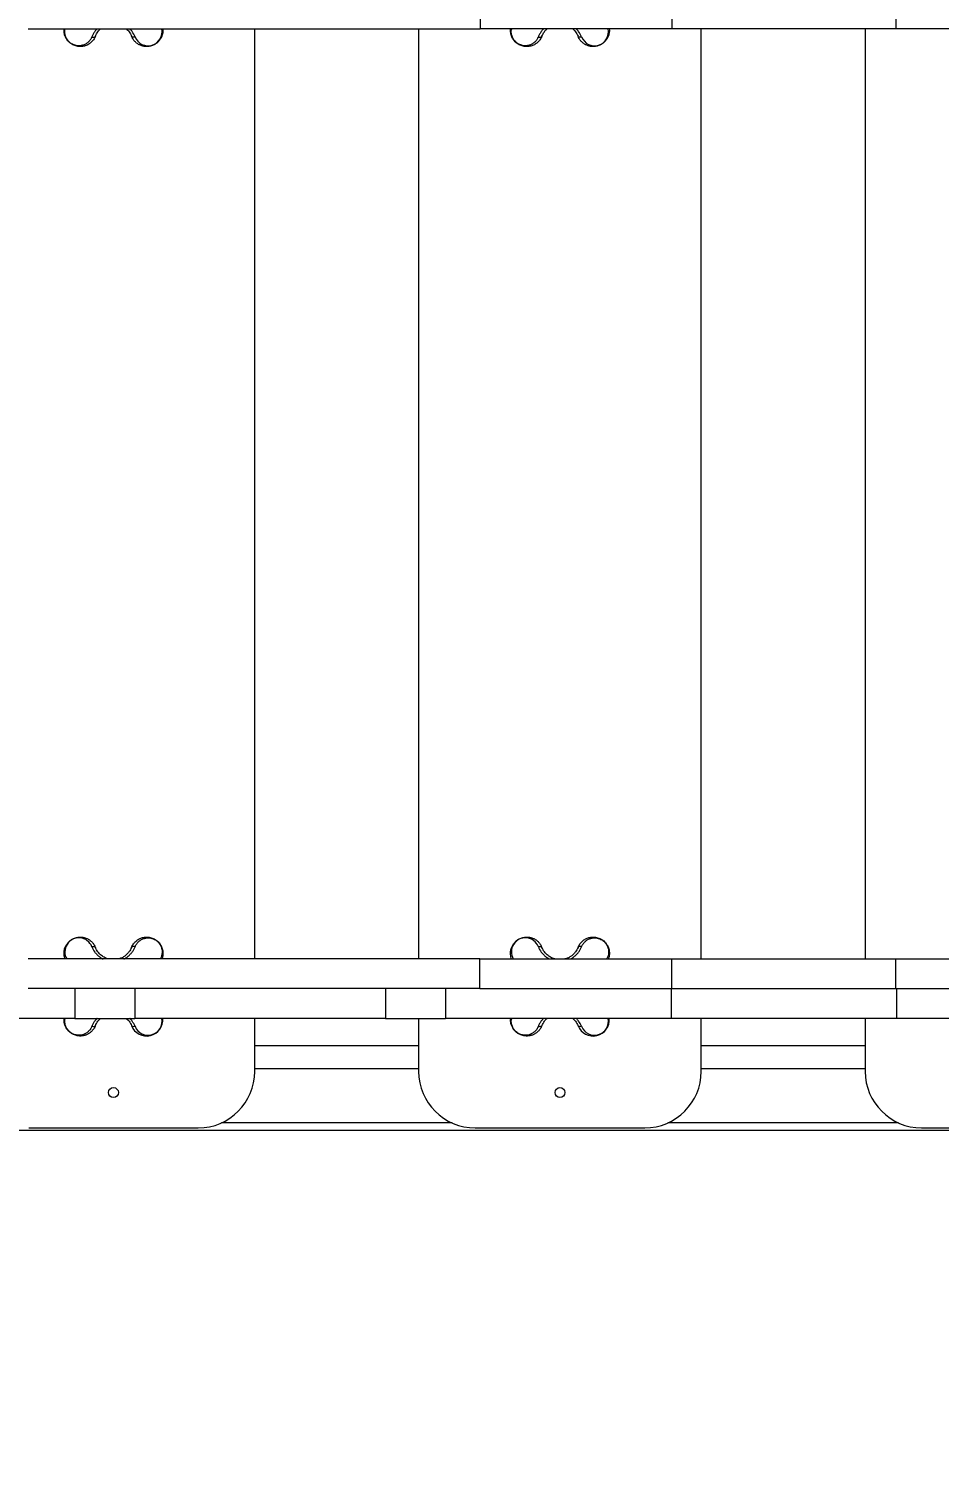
# Model space of a CAD drawing. Header units: millimetres. Extents: x -6332 to 8932, y -6739 to 7096.
# Drawn here: x -1180 to -536, y 2664 to 3679 of the extents above; entities that cross this region are included whole.
import ezdxf

# ---------------------------------------------------------------- set-up
doc = ezdxf.new("R2010")
doc.units = ezdxf.units.MM
for name, color, linetype in [('DIKOM_ОБЪЕКТ', 7, 'Continuous'), ('DIKOM_РАЗМЕР_ЗОНА', 7, 'Continuous'), ('DIKOM_РАЗМЕР_ОБЪЕКТА', 7, 'Continuous')]:
    doc.layers.add(name, color=color, linetype=linetype)
doc.styles.add('style1', font='arial.ttf', dxfattribs={"width": 0.8})
doc.dimstyles.new('1-50', dxfattribs={"dimtxt": 300, "dimasz": 200, "dimexe": 100, "dimexo": 0, "dimgap": 100, "dimtad": 1, "dimtxsty": 'style1', "dimcen": 200, "dimclrd": 7, "dimclre": 7, "dimclrt": 7, "dimadec": 1, "dimazin": 2, "dimtfac": 1, "dimtmove": 0, "dimatfit": 2, "dimfxl": 0, "dimlwd": 25, "dimlwe": 18, "dimarcsym": 0})

# ---------------------------------------------------------------- blocks, each defined once
blk = doc.blocks.new('*D9')
at = {"layer": 'Defpoints', "color": 0, "transparency": 16777216}
for p in [(777.2, 5594), (-4228.7, -3389.8), (7301.7, -3389.8)]:
    blk.add_point(p, dxfattribs=at)
at = {"layer": 'DIKOM_РАЗМЕР_ОБЪЕКТА', "color": 7, "lineweight": 18, "transparency": 16777216}
for p, q in [((777.2, 5594), (7401.7, 5594)), ((-4228.7, -3389.8), (7401.7, -3389.8))]:
    blk.add_line(p, q, dxfattribs=at)
at = {"layer": 'DIKOM_РАЗМЕР_ОБЪЕКТА', "color": 7, "lineweight": 25, "transparency": 16777216}
blk.add_line((7301.7, 5394), (7301.7, -3189.8), dxfattribs=at)
at = {"layer": 'DIKOM_РАЗМЕР_ОБЪЕКТА', "color": 7, "transparency": 16777216}
for points in [[(7268.4, 5394), (7335.1, 5394), (7301.7, 5594)], [(7268.4, -3189.8), (7335.1, -3189.8), (7301.7, -3389.8)]]:
    blk.add_solid(points, dxfattribs=at)
at = {"layer": 'DIKOM_РАЗМЕР_ОБЪЕКТА', "color": 7, "transparency": 16777216, "insert": (7048.6, 1153.7), "char_height": 300, "attachment_point": 5, "rotation": 90, "style": 'style1'}
blk.add_mtext('9000', dxfattribs=at)
blk = doc.blocks.new('*D10')
at = {"layer": 'Defpoints', "color": 0, "transparency": 16777216}
for p in [(4034.8, 3636.6), (-4490.8, -1960.5), (4034.8, -5533.4)]:
    blk.add_point(p, dxfattribs=at)
at = {"layer": 'DIKOM_РАЗМЕР_ОБЪЕКТА', "color": 7, "lineweight": 18, "transparency": 16777216}
for p, q in [((4034.8, 3636.6), (4034.8, -5633.4)), ((-4490.8, -1960.5), (-4490.8, -5633.4))]:
    blk.add_line(p, q, dxfattribs=at)
at = {"layer": 'DIKOM_РАЗМЕР_ОБЪЕКТА', "color": 7, "lineweight": 25, "transparency": 16777216}
blk.add_line((-4290.8, -5533.4), (3834.8, -5533.4), dxfattribs=at)
at = {"layer": 'DIKOM_РАЗМЕР_ОБЪЕКТА', "color": 7, "transparency": 16777216}
for points in [[(-4290.8, -5500.1), (-4290.8, -5566.7), (-4490.8, -5533.4)], [(3834.8, -5500.1), (3834.8, -5566.7), (4034.8, -5533.4)]]:
    blk.add_solid(points, dxfattribs=at)
at = {"layer": 'DIKOM_РАЗМЕР_ОБЪЕКТА', "color": 7, "transparency": 16777216, "insert": (308, -5280.2), "char_height": 300, "attachment_point": 5, "style": 'style1'}
blk.add_mtext('8500', dxfattribs=at)
blk = doc.blocks.new('*D11')
at = {"layer": 'Defpoints', "color": 0, "transparency": 16777216}
for p in [(1114.3, 7096.4), (-4349.6, -4627.3), (8831.8, -4627.3)]:
    blk.add_point(p, dxfattribs=at)
at = {"layer": 'DIKOM_РАЗМЕР_ЗОНА', "color": 7, "lineweight": 18, "transparency": 16777216}
for p, q in [((1114.3, 7096.4), (8931.8, 7096.4)), ((-4349.6, -4627.3), (8931.8, -4627.3))]:
    blk.add_line(p, q, dxfattribs=at)
at = {"layer": 'DIKOM_РАЗМЕР_ЗОНА', "color": 7, "lineweight": 25, "transparency": 16777216}
blk.add_line((8831.8, 6896.4), (8831.8, -4427.3), dxfattribs=at)
at = {"layer": 'DIKOM_РАЗМЕР_ЗОНА', "color": 7, "transparency": 16777216}
for points in [[(8798.4, 6896.4), (8865.1, 6896.4), (8831.8, 7096.4)], [(8798.4, -4427.3), (8865.1, -4427.3), (8831.8, -4627.3)]]:
    blk.add_solid(points, dxfattribs=at)
at = {"layer": 'DIKOM_РАЗМЕР_ЗОНА', "color": 7, "transparency": 16777216, "insert": (8578.6, 1308.2), "char_height": 300, "attachment_point": 5, "rotation": 90, "style": 'style1'}
blk.add_mtext('11750', dxfattribs=at)
blk = doc.blocks.new('*D12')
at = {"layer": 'Defpoints', "color": 0, "transparency": 16777216}
for p in [(6134.4, 3354.9), (-6332, -2644.9), (6134.4, -6639)]:
    blk.add_point(p, dxfattribs=at)
at = {"layer": 'DIKOM_РАЗМЕР_ЗОНА', "color": 7, "lineweight": 18, "transparency": 16777216}
for p, q in [((6134.4, 3354.9), (6134.4, -6739)), ((-6332, -2644.9), (-6332, -6739))]:
    blk.add_line(p, q, dxfattribs=at)
at = {"layer": 'DIKOM_РАЗМЕР_ЗОНА', "color": 7, "lineweight": 25, "transparency": 16777216}
blk.add_line((-6132, -6639), (5934.4, -6639), dxfattribs=at)
at = {"layer": 'DIKOM_РАЗМЕР_ЗОНА', "color": 7, "transparency": 16777216}
for points in [[(-6132, -6605.7), (-6132, -6672.3), (-6332, -6639)], [(5934.4, -6605.7), (5934.4, -6672.3), (6134.4, -6639)]]:
    blk.add_solid(points, dxfattribs=at)
at = {"layer": 'DIKOM_РАЗМЕР_ЗОНА', "color": 7, "transparency": 16777216, "insert": (-98.8, -6385.8), "char_height": 300, "attachment_point": 5, "style": 'style1'}
blk.add_mtext('12500', dxfattribs=at)

msp = doc.modelspace()

# ---------------------------------------------------------------- linework, layer by layer
at = {"layer": 'DIKOM_ОБЪЕКТ', "color": 7, "linetype": 'Continuous', "lineweight": 15}
for p, q in [((-860.903, 3700.087), (-860.903, 3679.087)), ((-725.186, 3700.087), (-725.186, 3679.087)), ((-566.488, 3700.087), (-566.488, 3679.087)), ((-1180.681, 3679.087), (-860.903, 3679.087)), ((-1085.48, 3679.087), (-1085.332, 3678.087)), ((-1020.33, 3021.087), (-1020.33, 3679.087)), ((-904.33, 3679.087), (-904.33, 3021.087)), ((-725.186, 3679.087), (-860.903, 3679.087)), ((-769.48, 3679.087), (-769.332, 3678.087)), ((-566.488, 3679.087), (-725.186, 3679.087)), ((-704.33, 3021.087), (-704.33, 3679.087)), ((-588.33, 3679.087), (-588.33, 3021.087)), ((-430.703, 3679.087), (-566.488, 3679.087)), ((-1135.627, 3673.44), (-1135.241, 3673.294)), ((-1135.241, 3673.294), (-1134.845, 3673.204)), ((-1134.845, 3673.204), (-1134.455, 3673.174)), ((-1134.455, 3673.174), (-1134.088, 3673.204)), ((-1134.088, 3673.204), (-1133.759, 3673.295)), ((-1133.759, 3673.295), (-1133.483, 3673.44)), ((-1133.483, 3673.44), (-1133.271, 3673.636)), ((-1133.271, 3673.636), (-1133.133, 3673.872)), ((-1107.393, 3673.636), (-1107.532, 3673.872)), ((-1107.181, 3673.44), (-1107.393, 3673.636)), ((-1106.905, 3673.295), (-1107.181, 3673.44)), ((-1106.577, 3673.204), (-1106.905, 3673.295)), ((-1106.21, 3673.174), (-1106.577, 3673.204)), ((-1105.82, 3673.204), (-1106.21, 3673.174)), ((-1105.424, 3673.294), (-1105.82, 3673.204)), ((-1105.038, 3673.44), (-1105.424, 3673.294)), ((-819.627, 3673.44), (-819.241, 3673.294)), ((-819.241, 3673.294), (-818.845, 3673.204)), ((-818.845, 3673.204), (-818.455, 3673.174)), ((-818.455, 3673.174), (-818.088, 3673.204)), ((-818.088, 3673.204), (-817.759, 3673.295)), ((-817.759, 3673.295), (-817.483, 3673.44)), ((-817.483, 3673.44), (-817.271, 3673.636)), ((-817.271, 3673.636), (-817.133, 3673.872)), ((-791.393, 3673.636), (-791.532, 3673.872)), ((-791.181, 3673.44), (-791.393, 3673.636)), ((-790.905, 3673.295), (-791.181, 3673.44)), ((-790.577, 3673.204), (-790.905, 3673.295)), ((-790.21, 3673.174), (-790.577, 3673.204)), ((-789.82, 3673.204), (-790.21, 3673.174)), ((-789.424, 3673.294), (-789.82, 3673.204)), ((-789.038, 3673.44), (-789.424, 3673.294)), ((-1135.624, 3029.734), (-1135.239, 3029.88)), ((-1135.239, 3029.88), (-1134.842, 3029.969)), ((-1134.842, 3029.969), (-1134.453, 3029.999)), ((-1134.453, 3029.999), (-1134.086, 3029.969)), ((-1134.086, 3029.969), (-1133.757, 3029.879)), ((-1133.757, 3029.879), (-1133.481, 3029.733)), ((-1133.481, 3029.733), (-1133.269, 3029.538)), ((-1133.269, 3029.538), (-1133.13, 3029.302)), ((-1107.391, 3029.538), (-1107.53, 3029.302)), ((-1107.179, 3029.733), (-1107.391, 3029.538)), ((-1106.903, 3029.879), (-1107.179, 3029.733)), ((-1106.575, 3029.969), (-1106.903, 3029.879)), ((-1106.208, 3029.999), (-1106.575, 3029.969)), ((-1105.818, 3029.969), (-1106.208, 3029.999)), ((-1105.422, 3029.88), (-1105.818, 3029.969)), ((-1105.036, 3029.734), (-1105.422, 3029.88)), ((-819.624, 3029.734), (-819.239, 3029.88)), ((-819.239, 3029.88), (-818.842, 3029.969)), ((-818.842, 3029.969), (-818.453, 3029.999)), ((-818.453, 3029.999), (-818.086, 3029.969)), ((-818.086, 3029.969), (-817.757, 3029.879)), ((-817.757, 3029.879), (-817.481, 3029.733)), ((-817.481, 3029.733), (-817.269, 3029.538)), ((-817.269, 3029.538), (-817.13, 3029.302)), ((-791.391, 3029.538), (-791.53, 3029.302)), ((-791.179, 3029.733), (-791.391, 3029.538)), ((-790.903, 3029.879), (-791.179, 3029.733)), ((-790.575, 3029.969), (-790.903, 3029.879)), ((-790.207, 3029.999), (-790.575, 3029.969)), ((-789.818, 3029.969), (-790.207, 3029.999)), ((-789.422, 3029.88), (-789.818, 3029.969)), ((-789.036, 3029.734), (-789.422, 3029.88)), ((-860.97, 3021.087), (-1180.749, 3021.087)), ((-860.97, 3000.087), (-860.97, 3021.087)), ((-860.97, 3021.087), (-725.186, 3021.087)), ((-725.186, 3000.087), (-725.186, 3021.087)), ((-725.186, 3021.087), (-566.488, 3021.087)), ((-566.488, 3000.087), (-566.488, 3021.087)), ((-566.488, 3021.087), (-430.771, 3021.087)), ((-860.97, 3000.087), (-1180.749, 3000.087)), ((-1147.777, 3000.087), (-1147.777, 2979.087)), ((-1105.149, 3000.087), (-1105.149, 2979.087)), ((-927.787, 3000.087), (-927.787, 2979.087)), ((-885.328, 3000.087), (-885.328, 2979.087)), ((-860.97, 3000.087), (-725.186, 3000.087)), ((-725.585, 3000.087), (-725.585, 2979.087)), ((-725.186, 3000.087), (-566.488, 3000.087)), ((-566.488, 3000.087), (-430.771, 3000.087)), ((-566.089, 3000.087), (-566.089, 2979.087)), ((-1147.777, 2979.087), (-1344.495, 2979.087)), ((-1155.33, 2978.087), (-1155.181, 2979.087)), ((-1147.777, 2979.087), (-1105.149, 2979.087)), ((-927.787, 2979.087), (-1105.149, 2979.087)), ((-1020.33, 2941.587), (-1020.33, 2979.087)), ((-927.787, 2979.087), (-885.328, 2979.087)), ((-904.33, 2979.087), (-904.33, 2941.587)), ((-725.585, 2979.087), (-885.328, 2979.087)), ((-839.33, 2978.087), (-839.181, 2979.087)), ((-566.089, 2979.087), (-725.585, 2979.087)), ((-704.33, 2941.587), (-704.33, 2979.087)), ((-588.33, 2979.087), (-588.33, 2941.587)), ((-430.305, 2979.087), (-566.089, 2979.087)), ((-1135.239, 2973.294), (-1135.624, 2973.44)), ((-1134.842, 2973.204), (-1135.239, 2973.294)), ((-1134.453, 2973.174), (-1134.842, 2973.204)), ((-1134.086, 2973.205), (-1134.453, 2973.174)), ((-1133.757, 2973.295), (-1134.086, 2973.205)), ((-1133.481, 2973.44), (-1133.757, 2973.295)), ((-1133.269, 2973.635), (-1133.481, 2973.44)), ((-1133.13, 2973.872), (-1133.269, 2973.635)), ((-1107.391, 2973.635), (-1107.53, 2973.872)), ((-1107.179, 2973.44), (-1107.391, 2973.635)), ((-1106.903, 2973.295), (-1107.179, 2973.44)), ((-1106.575, 2973.205), (-1106.903, 2973.295)), ((-1106.208, 2973.174), (-1106.575, 2973.205)), ((-1105.818, 2973.204), (-1106.208, 2973.174)), ((-1105.422, 2973.294), (-1105.818, 2973.204)), ((-1105.036, 2973.44), (-1105.422, 2973.294)), ((-819.239, 2973.294), (-819.624, 2973.44)), ((-818.842, 2973.204), (-819.239, 2973.294)), ((-818.453, 2973.174), (-818.842, 2973.204)), ((-818.086, 2973.205), (-818.453, 2973.174)), ((-817.757, 2973.295), (-818.086, 2973.205)), ((-817.481, 2973.44), (-817.757, 2973.295)), ((-817.269, 2973.635), (-817.481, 2973.44)), ((-817.13, 2973.872), (-817.269, 2973.635)), ((-791.391, 2973.635), (-791.53, 2973.872)), ((-791.179, 2973.44), (-791.391, 2973.635)), ((-790.903, 2973.295), (-791.179, 2973.44)), ((-790.575, 2973.205), (-790.903, 2973.295)), ((-790.207, 2973.174), (-790.575, 2973.205)), ((-789.818, 2973.204), (-790.207, 2973.174)), ((-789.422, 2973.294), (-789.818, 2973.204)), ((-789.036, 2973.44), (-789.422, 2973.294)), ((-904.33, 2959.585), (-1020.33, 2959.585)), ((-588.33, 2959.585), (-704.33, 2959.585)), ((-1020.33, 2943.585), (-904.33, 2943.585)), ((-704.33, 2943.585), (-588.33, 2943.585)), ((-880.693, 2905.087), (-1043.967, 2905.087)), ((-564.693, 2905.087), (-727.967, 2905.087)), ((-1381.33, 2900.087), (45.524, 2900.087)), ((-1180.33, 2901.587), (-1060.33, 2901.587)), ((-864.33, 2901.587), (-744.33, 2901.587)), ((-548.33, 2901.587), (-428.33, 2901.587))]:
    msp.add_line(p, q, dxfattribs=at)
for centre in [(-1120.33, 2926.587), (-804.33, 2926.587)]:
    msp.add_circle(centre, 3.5, dxfattribs=at)
for centre, radius, start, end in [((-1095.833, 3677.033), 9.881, 201.322822, 11.997682), ((-779.833, 3677.033), 9.881, 201.322822, 11.997682), ((-1144.837, 3026.126), 9.894, 21.389491, 210.616897), ((-828.837, 3026.126), 9.894, 21.389491, 210.616897), ((-1096.835, 2978.074), 11.491, 201.452344, 5.056343), ((-1095.831, 2977.033), 9.881, 201.321862, 11.998642), ((-780.835, 2978.074), 11.491, 201.452344, 5.056343), ((-779.831, 2977.033), 9.882, 201.32267, 11.997436), ((-1060.33, 2941.587), 40, 270, 0), ((-864.33, 2941.587), 40, 180, 270), ((-744.33, 2941.587), 40, 270, 0), ((-548.33, 2941.587), 40, 180, 270)]:
    msp.add_arc(centre, radius, start, end, dxfattribs=at)
for points, knots in [([(-1133.133, 3673.872), (-1133.318, 3673.445), (-1133.703, 3672.564), (-1134.444, 3671.402), (-1135.31, 3670.325), (-1136.242, 3669.415), (-1137.298, 3668.593), (-1138.416, 3667.912), (-1139.632, 3667.355), (-1140.905, 3666.938), (-1142.185, 3666.68), (-1143.54, 3666.565), (-1144.867, 3666.605), (-1146.307, 3666.825), (-1147.717, 3667.226), (-1149.182, 3667.865), (-1150.614, 3668.743), (-1151.999, 3669.921), (-1152.976, 3671.07), (-1153.622, 3672.032), (-1154.158, 3672.974), (-1154.694, 3674.205), (-1155.076, 3675.549), (-1155.278, 3676.793), (-1155.341, 3677.865), (-1155.338, 3678.629), (-1155.289, 3679.024), (-1155.282, 3679.087)], [0, 0, 0, 0, 0.04296295, 0.08886255, 0.13142923, 0.1779051, 0.21832744, 0.26649186, 0.31108423, 0.35532793, 0.40354599, 0.44340726, 0.49116525, 0.53259582, 0.58012243, 0.62168214, 0.6663698, 0.71111785, 0.75582938, 0.77759842, 0.80056465, 0.84220875, 0.8898437, 0.92506839, 0.95995615, 0.99368278, 1, 1, 1, 1]), ([(-1135.627, 3673.44), (-1135.984, 3672.699), (-1136.7, 3671.217), (-1138.288, 3669.54), (-1140.113, 3668.271), (-1142.148, 3667.453), (-1144.348, 3667.088), (-1146.34, 3667.211), (-1148.004, 3667.645), (-1149.106, 3668.101), (-1149.982, 3668.583), (-1150.864, 3669.167), (-1151.919, 3670.063), (-1152.984, 3671.336), (-1153.765, 3672.668), (-1154.29, 3673.964), (-1154.707, 3675.621), (-1154.852, 3677.36), (-1154.599, 3678.585), (-1154.495, 3679.087)], [0, 0, 0, 0, 0.08540245, 0.17099198, 0.25621912, 0.34168065, 0.42650005, 0.51213812, 0.55800556, 0.59780208, 0.62150285, 0.64343579, 0.68380237, 0.72672479, 0.76969219, 0.8125515, 0.85553332, 0.9408212, 1, 1, 1, 1]), ([(-1131.891, 3679.087), (-1131.933, 3679.05), (-1132.588, 3678.485), (-1133.546, 3677.232), (-1134.788, 3675.379), (-1135.344, 3674.093), (-1135.627, 3673.44)], [0, 0, 0, 0, 0.02243359, 0.34804909, 0.66862717, 1, 1, 1, 1]), ([(-1133.133, 3673.872), (-1132.614, 3674.974), (-1131.935, 3676.418), (-1130.541, 3678.068), (-1129.925, 3678.725), (-1129.543, 3679.042), (-1129.489, 3679.087)], [0, 0, 0, 0, 0.60437487, 0.7909236, 0.970491, 1, 1, 1, 1]), ([(-1111.298, 3679.087), (-1110.596, 3678.438), (-1108.856, 3676.832), (-1108.026, 3674.977), (-1107.532, 3673.872)], [0, 0, 0, 0, 0.40403628, 1, 1, 1, 1]), ([(-1105.038, 3673.44), (-1105.655, 3674.699), (-1106.588, 3676.602), (-1108.059, 3678.466), (-1108.726, 3679.044), (-1108.775, 3679.087)], [0, 0, 0, 0, 0.64437997, 0.97388636, 1, 1, 1, 1]), ([(-1085.332, 3678.087), (-1085.346, 3677.658), (-1085.373, 3676.815), (-1085.596, 3675.53), (-1085.939, 3674.331), (-1086.383, 3673.243), (-1087.074, 3671.921), (-1088.017, 3670.622), (-1089.188, 3669.465), (-1090.13, 3668.717), (-1091.122, 3668.083), (-1092.217, 3667.527), (-1093.428, 3667.075), (-1094.725, 3666.755), (-1095.883, 3666.609), (-1096.928, 3666.575), (-1097.818, 3666.617), (-1098.727, 3666.732), (-1099.555, 3666.903), (-1100.424, 3667.15), (-1101.294, 3667.471), (-1102.129, 3667.867), (-1103.015, 3668.372), (-1103.903, 3668.989), (-1104.812, 3669.779), (-1105.775, 3670.806), (-1106.741, 3672.116), (-1107.277, 3673.305), (-1107.532, 3673.872)], [0, 0, 0, 0, 0.04316578, 0.08495459, 0.12549883, 0.15805509, 0.18789542, 0.25061985, 0.28173685, 0.31355955, 0.34376691, 0.37642999, 0.41686069, 0.45856043, 0.50158969, 0.53108091, 0.5637673, 0.59289359, 0.62637607, 0.65248482, 0.68843456, 0.72458893, 0.75027766, 0.79629648, 0.83789737, 0.87508122, 0.94044883, 1, 1, 1, 1]), ([(-817.133, 3673.872), (-817.318, 3673.445), (-817.703, 3672.564), (-818.444, 3671.402), (-819.31, 3670.325), (-820.242, 3669.415), (-821.298, 3668.593), (-822.416, 3667.912), (-823.632, 3667.355), (-824.905, 3666.938), (-826.185, 3666.68), (-827.54, 3666.565), (-828.867, 3666.605), (-830.307, 3666.825), (-831.717, 3667.226), (-833.182, 3667.865), (-834.614, 3668.743), (-835.999, 3669.921), (-836.976, 3671.07), (-837.622, 3672.032), (-838.158, 3672.974), (-838.694, 3674.205), (-839.076, 3675.549), (-839.278, 3676.793), (-839.341, 3677.865), (-839.338, 3678.629), (-839.289, 3679.024), (-839.282, 3679.087)], [0, 0, 0, 0, 0.04296295, 0.08886255, 0.13142923, 0.1779051, 0.21832744, 0.26649186, 0.31108423, 0.35532793, 0.40354599, 0.44340726, 0.49116525, 0.53259582, 0.58012243, 0.62168214, 0.6663698, 0.71111785, 0.75582938, 0.77759842, 0.80056465, 0.84220875, 0.8898437, 0.92506839, 0.95995615, 0.99368278, 1, 1, 1, 1]), ([(-819.627, 3673.44), (-819.984, 3672.699), (-820.7, 3671.217), (-822.288, 3669.54), (-824.113, 3668.271), (-826.148, 3667.453), (-828.348, 3667.088), (-830.34, 3667.211), (-832.004, 3667.645), (-833.106, 3668.101), (-833.982, 3668.583), (-834.864, 3669.167), (-835.919, 3670.063), (-836.984, 3671.336), (-837.764, 3672.668), (-838.29, 3673.964), (-838.707, 3675.621), (-838.852, 3677.36), (-838.599, 3678.585), (-838.495, 3679.087)], [0, 0, 0, 0, 0.08540253, 0.17099214, 0.25621936, 0.34168097, 0.42650045, 0.5121386, 0.55800608, 0.59780264, 0.62150343, 0.64343639, 0.683803, 0.72672547, 0.76969005, 0.81255132, 0.85553319, 0.94082115, 1, 1, 1, 1]), ([(-815.891, 3679.087), (-815.933, 3679.05), (-816.589, 3678.485), (-817.546, 3677.232), (-818.788, 3675.379), (-819.344, 3674.093), (-819.627, 3673.44)], [0, 0, 0, 0, 0.02243359, 0.34804909, 0.66862717, 1, 1, 1, 1]), ([(-817.133, 3673.872), (-816.614, 3674.974), (-815.935, 3676.418), (-814.541, 3678.068), (-813.925, 3678.725), (-813.543, 3679.042), (-813.489, 3679.087)], [0, 0, 0, 0, 0.60437487, 0.7909236, 0.970491, 1, 1, 1, 1]), ([(-795.298, 3679.087), (-794.596, 3678.438), (-792.856, 3676.832), (-792.026, 3674.977), (-791.532, 3673.872)], [0, 0, 0, 0, 0.40403628, 1, 1, 1, 1]), ([(-789.038, 3673.44), (-789.655, 3674.699), (-790.588, 3676.602), (-792.059, 3678.466), (-792.726, 3679.044), (-792.775, 3679.087)], [0, 0, 0, 0, 0.64437997, 0.97388636, 1, 1, 1, 1]), ([(-769.332, 3678.087), (-769.346, 3677.658), (-769.373, 3676.815), (-769.596, 3675.53), (-769.939, 3674.331), (-770.383, 3673.243), (-771.074, 3671.921), (-772.017, 3670.622), (-773.188, 3669.465), (-774.13, 3668.717), (-775.122, 3668.083), (-776.217, 3667.527), (-777.428, 3667.075), (-778.725, 3666.755), (-779.883, 3666.609), (-780.928, 3666.575), (-781.818, 3666.617), (-782.727, 3666.732), (-783.555, 3666.903), (-784.424, 3667.15), (-785.294, 3667.471), (-786.129, 3667.867), (-787.015, 3668.372), (-787.903, 3668.989), (-788.812, 3669.779), (-789.775, 3670.806), (-790.741, 3672.116), (-791.277, 3673.305), (-791.532, 3673.872)], [0, 0, 0, 0, 0.0431658, 0.08495462, 0.12549888, 0.15805515, 0.18789549, 0.25061995, 0.28173696, 0.31355968, 0.34376705, 0.37643014, 0.41686086, 0.45856062, 0.5015899, 0.53108113, 0.56376753, 0.59289383, 0.62637632, 0.65248508, 0.68843484, 0.72458923, 0.75027797, 0.79629681, 0.83789771, 0.87507844, 0.94044881, 1, 1, 1, 1]), ([(-1155.33, 3025.087), (-1155.317, 3025.516), (-1155.29, 3026.359), (-1155.066, 3027.644), (-1154.723, 3028.842), (-1154.279, 3029.93), (-1153.589, 3031.253), (-1152.645, 3032.552), (-1151.474, 3033.708), (-1150.532, 3034.457), (-1149.54, 3035.091), (-1148.445, 3035.645), (-1147.235, 3036.099), (-1145.937, 3036.418), (-1144.779, 3036.565), (-1143.735, 3036.599), (-1142.845, 3036.556), (-1141.936, 3036.442), (-1141.108, 3036.271), (-1140.238, 3036.023), (-1139.368, 3035.702), (-1138.534, 3035.307), (-1137.647, 3034.802), (-1136.759, 3034.185), (-1135.851, 3033.395), (-1134.887, 3032.368), (-1133.921, 3031.058), (-1133.386, 3029.869), (-1133.13, 3029.302)], [0, 0, 0, 0, 0.04316537, 0.08495403, 0.12549954, 0.15804377, 0.1878965, 0.25062071, 0.2817376, 0.31355549, 0.34376764, 0.37642555, 0.41685984, 0.45855216, 0.50158725, 0.53107371, 0.56375998, 0.59288617, 0.62637033, 0.65247899, 0.68842861, 0.72457906, 0.75026771, 0.79628636, 0.8378871, 0.87507083, 0.94043821, 1, 1, 1, 1]), ([(-1135.624, 3029.734), (-1135.022, 3028.466), (-1134.112, 3026.55), (-1132.103, 3024.2), (-1130.273, 3022.621), (-1128.78, 3021.561), (-1127.823, 3021.152), (-1127.671, 3021.087)], [0, 0, 0, 0, 0.38365308, 0.57979326, 0.77015297, 0.96355929, 1, 1, 1, 1]), ([(-1123.984, 3021.087), (-1124.31, 3021.182), (-1125.111, 3021.416), (-1126.317, 3021.933), (-1127.593, 3022.629), (-1129.448, 3023.922), (-1131.624, 3026.145), (-1132.609, 3028.21), (-1133.13, 3029.302)], [0, 0, 0, 0, 0.0690752, 0.16943745, 0.27316434, 0.38087649, 0.67250525, 1, 1, 1, 1]), ([(-1107.53, 3029.302), (-1108.051, 3028.2), (-1108.733, 3026.759), (-1110.116, 3025.102), (-1110.984, 3024.224), (-1112.156, 3023.233), (-1113.714, 3022.232), (-1115.384, 3021.428), (-1116.483, 3021.171), (-1116.845, 3021.087)], [0, 0, 0, 0, 0.32628744, 0.42700507, 0.52395348, 0.61738696, 0.77590107, 0.92625365, 1, 1, 1, 1]), ([(-1112.978, 3021.087), (-1112.856, 3021.139), (-1111.924, 3021.532), (-1110.438, 3022.584), (-1108.587, 3024.164), (-1107.096, 3025.93), (-1105.88, 3027.798), (-1105.32, 3029.082), (-1105.036, 3029.734)], [0, 0, 0, 0, 0.02935196, 0.2231754, 0.41739477, 0.6114535, 0.80251005, 1, 1, 1, 1]), ([(-1107.53, 3029.302), (-1107.344, 3029.728), (-1106.96, 3030.609), (-1106.219, 3031.771), (-1105.352, 3032.849), (-1104.42, 3033.759), (-1103.364, 3034.58), (-1102.247, 3035.261), (-1101.031, 3035.819), (-1099.757, 3036.236), (-1098.477, 3036.494), (-1097.122, 3036.609), (-1095.796, 3036.568), (-1094.355, 3036.349), (-1092.946, 3035.947), (-1091.48, 3035.308), (-1090.048, 3034.43), (-1088.664, 3033.253), (-1087.687, 3032.104), (-1087.041, 3031.142), (-1086.505, 3030.199), (-1085.968, 3028.969), (-1085.586, 3027.624), (-1085.386, 3026.381), (-1085.316, 3025.307), (-1085.344, 3024.265), (-1085.47, 3023.201), (-1085.689, 3022.13), (-1085.939, 3021.426), (-1086.059, 3021.087)], [0, 0, 0, 0, 0.03889782, 0.08045634, 0.11900349, 0.16108105, 0.19768034, 0.24129021, 0.28166514, 0.32172437, 0.36538208, 0.40147732, 0.4447144, 0.48222657, 0.52526069, 0.56288979, 0.60335528, 0.64386024, 0.68434306, 0.70405324, 0.72485602, 0.76255285, 0.8056826, 0.83757582, 0.86916425, 0.89970119, 0.93069062, 0.9666344, 1, 1, 1, 1]), ([(-1105.036, 3029.734), (-1104.678, 3030.475), (-1103.963, 3031.957), (-1102.374, 3033.633), (-1100.549, 3034.902), (-1098.514, 3035.721), (-1096.314, 3036.085), (-1094.322, 3035.963), (-1092.659, 3035.528), (-1091.556, 3035.072), (-1090.68, 3034.591), (-1089.799, 3034.006), (-1088.743, 3033.111), (-1087.679, 3031.837), (-1086.897, 3030.505), (-1086.374, 3029.21), (-1085.951, 3027.551), (-1085.826, 3025.579), (-1086.226, 3023.398), (-1086.736, 3021.885), (-1087.236, 3021.186), (-1087.307, 3021.087)], [0, 0, 0, 0, 0.07588205, 0.15192733, 0.22765066, 0.30358786, 0.37895185, 0.45504326, 0.4957997, 0.531164, 0.55221375, 0.57170167, 0.6075683, 0.64570587, 0.6838834, 0.72196488, 0.76015523, 0.83593548, 0.91198172, 0.9874385, 1, 1, 1, 1]), ([(-839.33, 3025.087), (-839.317, 3025.516), (-839.29, 3026.359), (-839.066, 3027.644), (-838.723, 3028.842), (-838.279, 3029.93), (-837.589, 3031.253), (-836.645, 3032.552), (-835.474, 3033.708), (-834.532, 3034.457), (-833.54, 3035.091), (-832.445, 3035.645), (-831.235, 3036.099), (-829.937, 3036.418), (-828.779, 3036.565), (-827.735, 3036.599), (-826.845, 3036.556), (-825.936, 3036.442), (-825.108, 3036.271), (-824.238, 3036.023), (-823.368, 3035.702), (-822.534, 3035.307), (-821.647, 3034.802), (-820.759, 3034.185), (-819.851, 3033.395), (-818.887, 3032.368), (-817.921, 3031.058), (-817.386, 3029.869), (-817.13, 3029.302)], [0, 0, 0, 0, 0.04316537, 0.08495403, 0.12549954, 0.15804377, 0.1878965, 0.25062071, 0.2817376, 0.31355549, 0.34376764, 0.37642555, 0.41685984, 0.45855216, 0.50158725, 0.53107371, 0.56375998, 0.59288617, 0.62637033, 0.65247899, 0.68842861, 0.72457906, 0.75026771, 0.79628636, 0.8378871, 0.87507083, 0.94043821, 1, 1, 1, 1]), ([(-819.624, 3029.734), (-819.022, 3028.466), (-818.112, 3026.55), (-816.103, 3024.2), (-814.273, 3022.621), (-812.78, 3021.561), (-811.823, 3021.152), (-811.671, 3021.087)], [0, 0, 0, 0, 0.38365308, 0.57979326, 0.77015297, 0.96355929, 1, 1, 1, 1]), ([(-807.984, 3021.087), (-808.31, 3021.182), (-809.111, 3021.416), (-810.317, 3021.933), (-811.593, 3022.629), (-813.447, 3023.923), (-815.624, 3026.145), (-816.609, 3028.21), (-817.13, 3029.302)], [0, 0, 0, 0, 0.06906092, 0.16943717, 0.27316438, 0.38086545, 0.67250423, 1, 1, 1, 1]), ([(-791.53, 3029.302), (-792.051, 3028.2), (-792.733, 3026.759), (-794.116, 3025.102), (-794.984, 3024.224), (-796.156, 3023.233), (-797.714, 3022.232), (-799.384, 3021.428), (-800.483, 3021.171), (-800.845, 3021.087)], [0, 0, 0, 0, 0.32628744, 0.42700507, 0.52395348, 0.61738696, 0.77590107, 0.92625365, 1, 1, 1, 1]), ([(-796.978, 3021.087), (-796.856, 3021.139), (-795.924, 3021.532), (-794.438, 3022.584), (-792.587, 3024.164), (-791.096, 3025.93), (-789.88, 3027.798), (-789.32, 3029.082), (-789.036, 3029.734)], [0, 0, 0, 0, 0.02935196, 0.2231754, 0.41739477, 0.6114535, 0.80251005, 1, 1, 1, 1]), ([(-791.53, 3029.302), (-791.344, 3029.728), (-790.96, 3030.609), (-790.218, 3031.771), (-789.353, 3032.849), (-788.42, 3033.759), (-787.364, 3034.58), (-786.247, 3035.261), (-785.031, 3035.819), (-783.757, 3036.236), (-782.477, 3036.494), (-781.122, 3036.609), (-779.796, 3036.568), (-778.355, 3036.349), (-776.946, 3035.947), (-775.48, 3035.308), (-774.048, 3034.43), (-772.664, 3033.253), (-771.687, 3032.104), (-771.041, 3031.142), (-770.505, 3030.199), (-769.968, 3028.969), (-769.586, 3027.624), (-769.386, 3026.381), (-769.316, 3025.307), (-769.344, 3024.265), (-769.47, 3023.201), (-769.689, 3022.13), (-769.939, 3021.426), (-770.059, 3021.087)], [0, 0, 0, 0, 0.03889782, 0.08045854, 0.11900314, 0.1610807, 0.19767999, 0.24128986, 0.28166479, 0.32172402, 0.36538173, 0.40147697, 0.44471405, 0.48222622, 0.52526034, 0.56288943, 0.60335493, 0.64385989, 0.6843427, 0.70405289, 0.72485566, 0.76255249, 0.80568224, 0.83757546, 0.86916389, 0.89970083, 0.93068981, 0.9666344, 1, 1, 1, 1]), ([(-789.036, 3029.734), (-788.678, 3030.475), (-787.963, 3031.957), (-786.374, 3033.633), (-784.549, 3034.902), (-782.514, 3035.721), (-780.314, 3036.085), (-778.322, 3035.963), (-776.659, 3035.528), (-775.556, 3035.072), (-774.68, 3034.591), (-773.798, 3034.006), (-772.743, 3033.111), (-771.679, 3031.837), (-770.897, 3030.505), (-770.374, 3029.21), (-769.951, 3027.551), (-769.826, 3025.579), (-770.226, 3023.398), (-770.736, 3021.885), (-771.236, 3021.186), (-771.307, 3021.087)], [0, 0, 0, 0, 0.07588204, 0.1519273, 0.22765062, 0.30358781, 0.37895179, 0.45504318, 0.49579961, 0.53116391, 0.55221365, 0.57170581, 0.60756837, 0.64570593, 0.68388345, 0.72196493, 0.76015527, 0.83593551, 0.91198173, 0.9874385, 1, 1, 1, 1]), ([(-1154.602, 3021.087), (-1154.631, 3021.154), (-1154.702, 3021.323), (-1154.767, 3021.531), (-1154.817, 3021.689), (-1155.153, 3022.797), (-1155.242, 3023.952), (-1155.33, 3025.087)], [0, 0, 0, 0, 0.05414764, 0.13692347, 0.16258258, 0.17768344, 1, 1, 1, 1]), ([(-838.602, 3021.087), (-838.631, 3021.154), (-838.702, 3021.323), (-838.767, 3021.531), (-838.817, 3021.689), (-839.153, 3022.797), (-839.242, 3023.953), (-839.33, 3025.087)], [0, 0, 0, 0, 0.05414767, 0.13691369, 0.16258212, 0.17768299, 1, 1, 1, 1]), ([(-1133.13, 2973.872), (-1133.292, 2973.496), (-1133.626, 2972.721), (-1134.285, 2971.633), (-1134.967, 2970.733), (-1135.64, 2970), (-1136.273, 2969.403), (-1137.001, 2968.818), (-1137.74, 2968.319), (-1138.541, 2967.862), (-1139.387, 2967.463), (-1140.26, 2967.143), (-1141.219, 2966.873), (-1142.247, 2966.675), (-1143.445, 2966.573), (-1144.675, 2966.595), (-1145.944, 2966.757), (-1147.244, 2967.078), (-1148.455, 2967.532), (-1149.549, 2968.088), (-1150.86, 2968.927), (-1152.094, 2970.016), (-1153.12, 2971.274), (-1153.758, 2972.245), (-1154.284, 2973.252), (-1154.821, 2974.578), (-1155.246, 2976.222), (-1155.302, 2977.467), (-1155.33, 2978.087)], [0, 0, 0, 0, 0.03905292, 0.08067924, 0.12489448, 0.15236674, 0.18231755, 0.2147481, 0.24967095, 0.27592236, 0.31221967, 0.34876835, 0.37442371, 0.41752448, 0.45845343, 0.49857751, 0.54174597, 0.58353582, 0.62403415, 0.65658912, 0.68672227, 0.74934894, 0.77995921, 0.8122328, 0.84226549, 0.87505223, 0.93775542, 1, 1, 1, 1]), ([(-1135.624, 2973.44), (-1135.982, 2972.699), (-1136.698, 2971.216), (-1138.286, 2969.541), (-1140.111, 2968.271), (-1142.146, 2967.453), (-1144.346, 2967.088), (-1146.338, 2967.211), (-1148.001, 2967.646), (-1149.104, 2968.101), (-1149.98, 2968.583), (-1150.862, 2969.168), (-1151.917, 2970.063), (-1152.981, 2971.336), (-1153.762, 2972.668), (-1154.288, 2973.964), (-1154.705, 2975.621), (-1154.85, 2977.36), (-1154.597, 2978.585), (-1154.493, 2979.087)], [0, 0, 0, 0, 0.0854121, 0.17099523, 0.25622215, 0.34168346, 0.42649863, 0.51214078, 0.5580081, 0.59780452, 0.62149518, 0.64343919, 0.68380566, 0.72672798, 0.76968284, 0.81254396, 0.85552568, 0.94081334, 1, 1, 1, 1]), ([(-1131.888, 2979.087), (-1131.931, 2979.05), (-1132.585, 2978.483), (-1133.544, 2977.233), (-1134.785, 2975.379), (-1135.341, 2974.093), (-1135.624, 2973.44)], [0, 0, 0, 0, 0.02246657, 0.34805156, 0.66866079, 1, 1, 1, 1]), ([(-1133.13, 2973.872), (-1132.612, 2974.974), (-1131.932, 2976.417), (-1130.539, 2978.068), (-1129.922, 2978.724), (-1129.54, 2979.042), (-1129.487, 2979.087)], [0, 0, 0, 0, 0.60434124, 0.79092647, 0.97047794, 1, 1, 1, 1]), ([(-1111.296, 2979.087), (-1110.593, 2978.438), (-1108.853, 2976.833), (-1108.024, 2974.977), (-1107.53, 2973.872)], [0, 0, 0, 0, 0.40405034, 1, 1, 1, 1]), ([(-1105.036, 2973.44), (-1105.653, 2974.699), (-1106.585, 2976.603), (-1108.058, 2978.465), (-1108.724, 2979.044), (-1108.773, 2979.087)], [0, 0, 0, 0, 0.64438213, 0.97385357, 1, 1, 1, 1]), ([(-817.13, 2973.872), (-817.292, 2973.496), (-817.626, 2972.721), (-818.285, 2971.633), (-818.967, 2970.733), (-819.639, 2970), (-820.273, 2969.403), (-821.001, 2968.818), (-821.739, 2968.319), (-822.541, 2967.862), (-823.387, 2967.463), (-824.26, 2967.143), (-825.219, 2966.873), (-826.247, 2966.675), (-827.445, 2966.573), (-828.675, 2966.595), (-829.944, 2966.757), (-831.244, 2967.078), (-832.455, 2967.532), (-833.549, 2968.088), (-834.86, 2968.927), (-836.094, 2970.016), (-837.12, 2971.274), (-837.758, 2972.245), (-838.284, 2973.252), (-838.821, 2974.578), (-839.246, 2976.222), (-839.302, 2977.467), (-839.33, 2978.087)], [0, 0, 0, 0, 0.03905087, 0.08067959, 0.1248948, 0.15236394, 0.18231802, 0.21474854, 0.24966767, 0.27592292, 0.3122202, 0.34876885, 0.37442419, 0.41752492, 0.45845385, 0.49857789, 0.54174632, 0.58353614, 0.62403444, 0.65658939, 0.68672251, 0.74934913, 0.77995938, 0.81223295, 0.84226561, 0.87505233, 0.93775547, 1, 1, 1, 1]), ([(-819.624, 2973.44), (-819.982, 2972.699), (-820.698, 2971.216), (-822.286, 2969.541), (-824.111, 2968.271), (-826.146, 2967.453), (-828.346, 2967.088), (-830.338, 2967.211), (-832.001, 2967.646), (-833.104, 2968.101), (-833.98, 2968.583), (-834.862, 2969.168), (-835.917, 2970.063), (-836.981, 2971.336), (-837.762, 2972.668), (-838.288, 2973.964), (-838.705, 2975.621), (-838.85, 2977.36), (-838.597, 2978.585), (-838.493, 2979.087)], [0, 0, 0, 0, 0.08541207, 0.17099516, 0.25621873, 0.34168371, 0.42649885, 0.51214097, 0.55800827, 0.59780468, 0.62149532, 0.64343932, 0.68380578, 0.72672808, 0.76968293, 0.81254403, 0.85552573, 0.94081336, 1, 1, 1, 1]), ([(-815.888, 2979.087), (-815.931, 2979.05), (-816.585, 2978.483), (-817.544, 2977.233), (-818.785, 2975.379), (-819.341, 2974.093), (-819.624, 2973.44)], [0, 0, 0, 0, 0.02246665, 0.34803722, 0.66865974, 1, 1, 1, 1]), ([(-817.13, 2973.872), (-816.612, 2974.974), (-815.932, 2976.417), (-814.539, 2978.068), (-813.922, 2978.724), (-813.54, 2979.042), (-813.487, 2979.087)], [0, 0, 0, 0, 0.60434124, 0.79092647, 0.97047794, 1, 1, 1, 1]), ([(-795.296, 2979.087), (-794.593, 2978.438), (-792.854, 2976.833), (-792.024, 2974.977), (-791.53, 2973.872)], [0, 0, 0, 0, 0.40405034, 1, 1, 1, 1]), ([(-789.036, 2973.44), (-789.653, 2974.699), (-790.585, 2976.603), (-792.058, 2978.465), (-792.724, 2979.044), (-792.773, 2979.087)], [0, 0, 0, 0, 0.64438213, 0.97385357, 1, 1, 1, 1])]:
    msp.add_open_spline(points, degree=3, knots=knots, dxfattribs=at)

# ---------------------------------------------------------------- dimensions: what is measured, and where the dimension line sits
at = {"layer": 'DIKOM_РАЗМЕР_ЗОНА'}
dim = msp.add_linear_dim(base=(8831.757, -4627.344), p1=(1114.346, 7096.351), p2=(-4349.589, -4627.344), angle=90, text='11750', dimstyle='1-50', dxfattribs=at)
dim.commit()
dim.dimension.update_dxf_attribs({"geometry": '*D11', "text_midpoint": (8831.757, 1308.196), "dimtype": 160})
dim = msp.add_linear_dim(base=(6134.379, -6639), p1=(-6332, -2644.933), p2=(6134.379, 3354.853), text='12500', dimstyle='1-50', dxfattribs=at)
dim.commit()
dim.dimension.update_dxf_attribs({"geometry": '*D12', "text_midpoint": (-98.81, -6639), "dimtype": 160})
at = {"layer": 'DIKOM_РАЗМЕР_ОБЪЕКТА'}
dim = msp.add_linear_dim(base=(7301.722, -3389.779), p1=(777.17, 5593.968), p2=(-4228.728, -3389.779), angle=90, text='9000', dimstyle='1-50', dxfattribs=at)
dim.commit()
dim.dimension.update_dxf_attribs({"geometry": '*D9', "text_midpoint": (7301.722, 1153.714), "dimtype": 160})
dim = msp.add_linear_dim(base=(4034.777, -5533.386), p1=(-4490.848, -1960.464), p2=(4034.777, 3636.587), text='8500', dimstyle='1-50', dxfattribs=at)
dim.commit()
dim.dimension.update_dxf_attribs({"geometry": '*D10', "text_midpoint": (308.034, -5533.386), "dimtype": 160})

doc.saveas('drawing.dxf')
